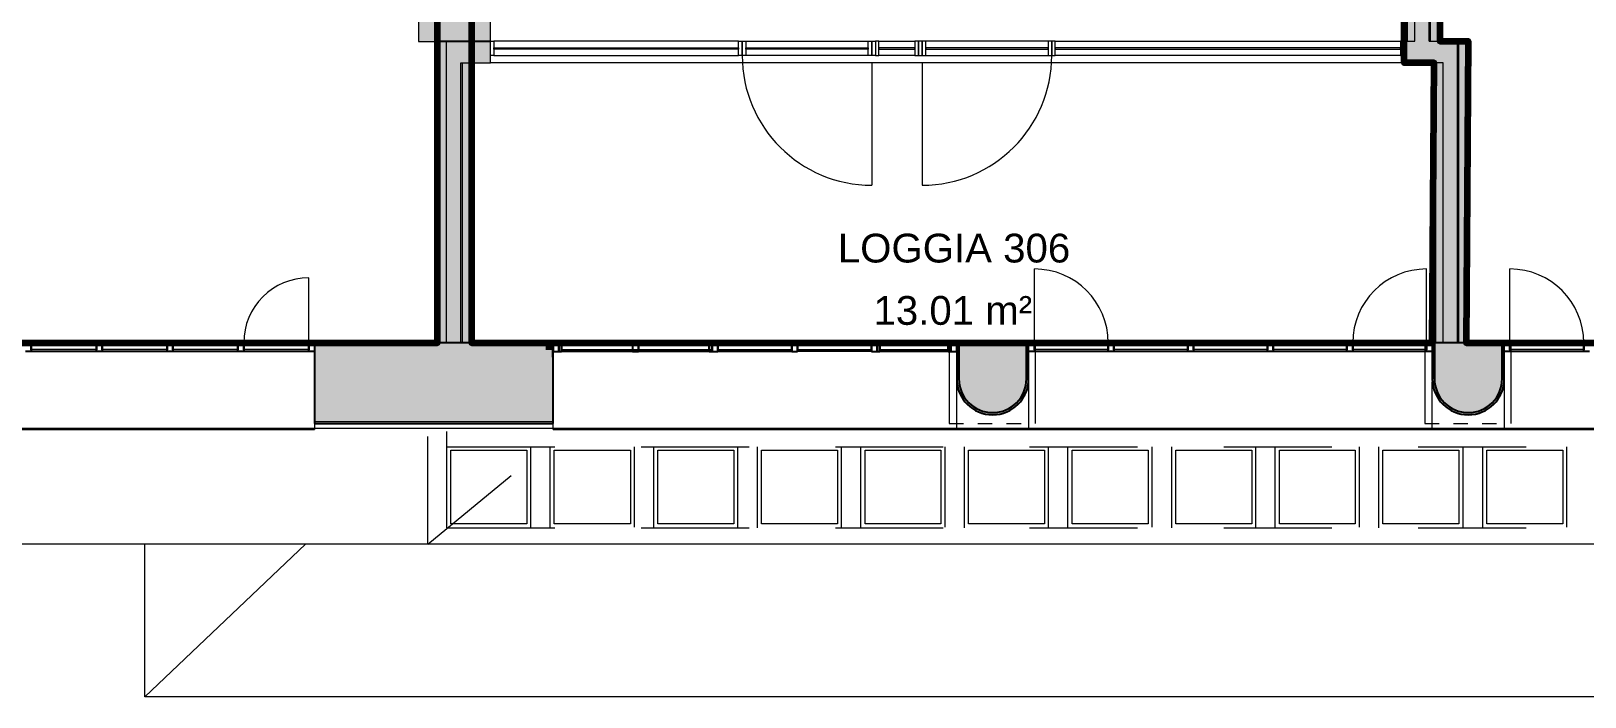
# Model space of a CAD drawing. Header units: metres. Extents: x -227.9 to -140, y 38 to 92.1.
# Drawn here: x -205.37 to -194.58, y 38.01 to 42.64 of the extents above; entities that cross this region are included whole.
import ezdxf

# ---------------------------------------------------------------- set-up
doc = ezdxf.new("R2010")
doc.units = ezdxf.units.M
doc.linetypes.add('JIS_02_0.7', pattern=[1.35, 0.75, -0.6])
doc.linetypes.add('Projeté', pattern=[0.003969, 0.002381, -0.001587])
for name, color, linetype, lineweight in [('A-AREA-IDEN', 7, 'Continuous', 9), ('A-FLOR', 7, 'Continuous', 5), ('A-GLAZ', 7, 'Continuous', 5), ('A-WALL', 7, 'Continuous', 5), ('A-WALL-PATT', 7, 'Continuous', 13), ('I-WALL', 7, 'Continuous', 5), ('Q-SPCQ', 7, 'Continuous', 5), ('S-COLS', 7, 'Continuous', 5)]:
    doc.layers.add(name, color=color, linetype=linetype, lineweight=lineweight)
doc.layers.add('A-DETL', color=94, linetype='Continuous', lineweight=5, true_color=0x00a600)
doc.layers.add('A-DETL-MBND', color=9, linetype='Continuous', lineweight=5, true_color=0xc0c0c0)
doc.layers.add('Chambre', color=40, linetype='Continuous')
doc.styles.add('Arial_1', font='arial.ttf', dxfattribs={"height": 0.2})

msp = doc.modelspace()

# ---------------------------------------------------------------- hatches: boundary and pattern name
at = {"layer": 'A-WALL', "true_color": 0x808080}
h = msp.add_hatch(color=8, dxfattribs=at)
h.paths.add_polyline_path([(-227.865, 39.92), (-226.842, 39.92), (-226.842, 40.47), (-227.865, 40.47), (-227.865, 40.281)])
h.paths.add_polyline_path([(-222.152, 39.92), (-222.152, 40.37), (-222.162, 40.37), (-222.162, 40.42), (-222.202, 40.42), (-222.202, 40.47), (-223.502, 40.47), (-223.502, 39.92)])
h.paths.add_polyline_path([(-207.292, 39.92), (-205.904, 39.92), (-205.904, 40.47), (-207.242, 40.47), (-207.242, 40.42), (-207.282, 40.42), (-207.282, 40.37), (-207.292, 40.37), (-207.292, 40.281)])
h.paths.add_polyline_path([(-203.404, 39.92), (-201.747, 39.92), (-201.747, 40.37), (-201.757, 40.37), (-201.757, 40.42), (-201.797, 40.42), (-201.797, 40.47), (-203.404, 40.47), (-203.404, 40.41)])
h.paths.add_polyline_path([(-192.17, 39.92), (-190.97, 39.92), (-190.97, 40.47), (-192.12, 40.47), (-192.12, 40.42), (-192.16, 40.42), (-192.16, 40.37), (-192.17, 40.37), (-192.17, 40.281)])
h.paths.add_polyline_path([(-188.47, 39.92), (-187.171, 39.92), (-187.171, 40.37), (-187.181, 40.37), (-187.181, 40.42), (-187.221, 40.42), (-187.221, 40.47), (-188.47, 40.47), (-188.47, 40.41)])
h.paths.add_polyline_path([(-169.272, 39.92), (-168.917, 39.92), (-168.917, 40.47), (-170.088, 40.47), (-170.088, 40.42), (-170.128, 40.42), (-170.128, 40.37), (-170.138, 40.37), (-170.138, 39.92)])
h.paths.add_polyline_path([(-166.417, 39.92), (-165.918, 39.92), (-165.918, 40.39), (-165.118, 40.39), (-165.118, 39.92), (-164.82, 39.92), (-164.82, 40.37), (-164.83, 40.37), (-164.83, 40.42), (-164.87, 40.42), (-164.87, 40.47), (-166.417, 40.47), (-166.417, 40.281)])
h.paths.add_polyline_path([(-152.826, 39.92), (-150.359, 39.92), (-150.359, 40.37), (-150.369, 40.37), (-150.369, 40.42), (-150.409, 40.42), (-150.409, 40.47), (-153.119, 40.47), (-153.119, 40.42), (-153.159, 40.42), (-153.159, 40.37), (-153.169, 40.37), (-153.169, 39.92)])
for points in [[(-201.747, 40.37), (-201.747, 40.47), (-201.797, 40.47), (-201.797, 40.42), (-201.757, 40.42), (-201.757, 40.37)], [(-198.692, 39.97), (-198.636, 39.976), (-198.583, 39.994), (-198.536, 40.024), (-198.496, 40.064), (-198.466, 40.111), (-198.448, 40.164), (-198.442, 40.22), (-198.442, 40.47), (-198.457, 40.47), (-198.457, 40.22), (-198.463, 40.166), (-198.48, 40.118), (-198.508, 40.073), (-198.545, 40.036), (-198.59, 40.008), (-198.639, 39.991), (-198.692, 39.985), (-198.744, 39.991), (-198.794, 40.008), (-198.838, 40.036), (-198.875, 40.073), (-198.903, 40.118), (-198.921, 40.167), (-198.927, 40.22), (-198.927, 40.47), (-198.942, 40.47), (-198.942, 40.22), (-198.935, 40.164), (-198.917, 40.111), (-198.887, 40.064), (-198.848, 40.024), (-198.8, 39.994), (-198.747, 39.976)], [(-198.692, 39.985), (-198.639, 39.991), (-198.59, 40.008), (-198.545, 40.036), (-198.508, 40.073), (-198.48, 40.118), (-198.463, 40.167), (-198.457, 40.22), (-198.457, 40.47), (-198.927, 40.47), (-198.927, 40.22), (-198.921, 40.167), (-198.903, 40.118), (-198.874, 40.072), (-198.838, 40.036), (-198.794, 40.008), (-198.744, 39.991)], [(-195.387, 39.97), (-195.331, 39.976), (-195.278, 39.994), (-195.231, 40.024), (-195.191, 40.064), (-195.161, 40.111), (-195.143, 40.164), (-195.137, 40.22), (-195.137, 40.41), (-195.138, 40.41), (-195.138, 40.47), (-195.152, 40.47), (-195.152, 40.22), (-195.158, 40.167), (-195.175, 40.118), (-195.203, 40.073), (-195.24, 40.036), (-195.285, 40.008), (-195.334, 39.991), (-195.387, 39.985), (-195.439, 39.991), (-195.489, 40.008), (-195.533, 40.036), (-195.57, 40.073), (-195.598, 40.118), (-195.616, 40.167), (-195.622, 40.22), (-195.622, 40.47), (-195.637, 40.47), (-195.637, 40.22), (-195.63, 40.164), (-195.612, 40.111), (-195.582, 40.064), (-195.543, 40.024), (-195.495, 39.994), (-195.442, 39.976)], [(-195.387, 39.985), (-195.334, 39.991), (-195.285, 40.008), (-195.24, 40.036), (-195.203, 40.073), (-195.174, 40.121), (-195.158, 40.167), (-195.152, 40.22), (-195.152, 40.47), (-195.622, 40.47), (-195.622, 40.22), (-195.616, 40.167), (-195.598, 40.118), (-195.57, 40.073), (-195.533, 40.036), (-195.489, 40.008), (-195.439, 39.991)]]:
    msp.add_hatch(color=8, dxfattribs=at).paths.add_polyline_path(points)
h = msp.add_hatch(color=8, dxfattribs=at)
h.paths.add_polyline_path([(-227.865, 39.91), (-226.842, 39.91), (-226.842, 39.92), (-227.865, 39.92)])
h.paths.add_polyline_path([(-223.502, 39.91), (-222.152, 39.91), (-222.152, 39.92), (-223.502, 39.92)])
h.paths.add_polyline_path([(-207.097, 39.91), (-205.904, 39.91), (-205.904, 39.92), (-207.292, 39.92), (-207.292, 39.91)])
h.paths.add_polyline_path([(-203.404, 39.91), (-201.747, 39.91), (-201.747, 39.92), (-203.404, 39.92)])
h.paths.add_polyline_path([(-190.97, 39.91), (-190.97, 39.92), (-192.17, 39.92), (-192.17, 39.91)])
h.paths.add_polyline_path([(-188.47, 39.91), (-187.171, 39.91), (-187.171, 39.92), (-188.47, 39.92)])
h.paths.add_polyline_path([(-170.138, 39.91), (-168.917, 39.91), (-168.917, 39.92), (-170.138, 39.92)])
h.paths.add_polyline_path([(-166.417, 39.91), (-165.918, 39.91), (-165.918, 39.92), (-166.417, 39.92)])
h.paths.add_polyline_path([(-164.82, 39.91), (-164.82, 39.92), (-165.118, 39.92), (-165.118, 39.91)])
h.paths.add_polyline_path([(-153.169, 39.91), (-150.359, 39.91), (-150.359, 39.92), (-153.169, 39.92)])
at = {"layer": 'A-WALL-PATT', "lineweight": 5, "true_color": 0xaaaaaa}
for points in [[(-195.649, 42.565), (-195.649, 47.737), (-195.659, 47.737), (-195.659, 42.565)], [(-195.462, 40.47), (-195.452, 40.47), (-195.452, 42.565), (-195.462, 42.565), (-195.462, 40.817)], [(-202.377, 40.47), (-202.377, 42.415), (-202.387, 42.415), (-202.387, 40.47)]]:
    msp.add_hatch(color=253, dxfattribs=at).paths.add_polyline_path(points)
at = {"layer": 'I-WALL', "true_color": 0xaaaaaa}
h = msp.add_hatch(color=253, dxfattribs=at)
h.paths.add_polyline_path([(-195.809, 42.565), (-195.809, 43.049), (-195.822, 43.049), (-195.822, 42.565)])
h.paths.add_polyline_path([(-195.822, 43.064), (-195.809, 43.064), (-195.809, 46.813), (-195.822, 46.813), (-195.822, 43.496)])
h.paths.add_polyline_path([(-195.822, 46.963), (-195.809, 46.963), (-195.809, 47.737), (-195.822, 47.737)])
h = msp.add_hatch(color=253, dxfattribs=at)
h.paths.add_polyline_path([(-195.759, 42.565), (-195.759, 43.049), (-195.809, 43.049), (-195.809, 42.565)])
h.paths.add_polyline_path([(-195.809, 43.064), (-195.759, 43.064), (-195.759, 46.813), (-195.809, 46.813), (-195.809, 43.496)])
h.paths.add_polyline_path([(-195.759, 46.963), (-195.759, 47.737), (-195.809, 47.737), (-195.809, 46.963)])
for points in [[(-195.659, 42.565), (-195.659, 47.737), (-195.759, 47.737), (-195.759, 42.565)], [(-195.599, 42.565), (-195.599, 47.737), (-195.649, 47.737), (-195.649, 42.565)], [(-195.586, 42.565), (-195.586, 47.737), (-195.599, 47.737), (-195.599, 42.565)], [(-202.537, 40.47), (-202.537, 42.565), (-202.55, 42.565), (-202.55, 40.47)], [(-202.487, 40.47), (-202.487, 42.565), (-202.537, 42.565), (-202.537, 40.47)], [(-202.487, 40.47), (-202.387, 40.47), (-202.387, 42.565), (-202.487, 42.565), (-202.487, 41.352)], [(-195.402, 40.47), (-195.402, 42.565), (-195.452, 42.565), (-195.452, 40.47)], [(-195.389, 40.47), (-195.389, 42.565), (-195.402, 42.565), (-195.402, 40.47)], [(-202.327, 40.47), (-202.327, 42.415), (-202.377, 42.415), (-202.377, 40.47)], [(-202.314, 40.47), (-202.314, 42.415), (-202.327, 42.415), (-202.327, 40.47)], [(-195.612, 40.47), (-195.612, 42.415), (-195.625, 42.415), (-195.625, 40.47)], [(-195.562, 40.47), (-195.562, 42.415), (-195.612, 42.415), (-195.612, 40.47), (-195.585, 40.47)], [(-195.462, 40.47), (-195.462, 42.415), (-195.562, 42.415), (-195.562, 40.47)]]:
    msp.add_hatch(color=253, dxfattribs=at).paths.add_polyline_path(points)
h = msp.add_hatch(color=253, dxfattribs=at)
h.paths.add_polyline_path([(-195.562, 42.415), (-195.462, 42.415), (-195.462, 42.565), (-195.832, 42.565), (-195.832, 42.415), (-195.585, 42.415)])
h.paths.add_polyline_path([(-202.327, 42.415), (-202.182, 42.415), (-202.182, 42.565), (-202.387, 42.565), (-202.387, 42.415), (-202.377, 42.415)])
at = {"layer": 'S-COLS', "true_color": 0x808080}
msp.add_hatch(color=8, dxfattribs=at).paths.add_polyline_path([(-202.682, 42.564), (-202.182, 42.564), (-202.182, 43.064), (-202.682, 43.064)])

# ---------------------------------------------------------------- linework, layer by layer
at = {"layer": 'A-DETL', "color": 7, "linetype": 'JIS_02_0.7'}
msp.add_line((-202.616, 39.07), (-202.616, 39.91), dxfattribs=at)
at = {"layer": 'A-DETL', "color": 9, "linetype": 'JIS_02_0.7', "lineweight": 9, "true_color": 0xc0c0c0}
for p, q in [((-202.616, 39.071), (-201.637, 39.878)), ((-202.485, 39.185), (-202.485, 39.853)), ((-202.485, 39.748), (-191.845, 39.748)), ((-201.903, 39.748), (-201.903, 39.189)), ((-201.766, 39.185), (-201.766, 39.748)), ((-201.183, 39.748), (-201.183, 39.189)), ((-201.046, 39.185), (-201.046, 39.748)), ((-200.464, 39.748), (-200.464, 39.189)), ((-200.327, 39.185), (-200.327, 39.748)), ((-199.745, 39.748), (-199.745, 39.189)), ((-199.607, 39.185), (-199.607, 39.748)), ((-199.025, 39.748), (-199.025, 39.189)), ((-198.888, 39.185), (-198.888, 39.748)), ((-198.306, 39.748), (-198.306, 39.189)), ((-198.169, 39.185), (-198.169, 39.748)), ((-197.586, 39.748), (-197.586, 39.189)), ((-197.447, 39.185), (-197.447, 39.748)), ((-196.865, 39.748), (-196.865, 39.189)), ((-196.728, 39.185), (-196.728, 39.748)), ((-196.146, 39.748), (-196.146, 39.189)), ((-196.009, 39.185), (-196.009, 39.748)), ((-195.426, 39.748), (-195.426, 39.189)), ((-195.287, 39.185), (-195.287, 39.748)), ((-194.705, 39.748), (-194.705, 39.189)), ((-202.457, 39.213), (-202.457, 39.723)), ((-202.457, 39.723), (-201.929, 39.723)), ((-201.929, 39.724), (-201.929, 39.213)), ((-201.738, 39.213), (-201.738, 39.723)), ((-201.738, 39.723), (-201.209, 39.723)), ((-201.209, 39.724), (-201.209, 39.213)), ((-201.018, 39.213), (-201.018, 39.723)), ((-201.018, 39.723), (-200.49, 39.723)), ((-200.49, 39.724), (-200.49, 39.213)), ((-200.299, 39.213), (-200.299, 39.723)), ((-200.299, 39.723), (-199.77, 39.723)), ((-199.77, 39.724), (-199.77, 39.213)), ((-199.579, 39.213), (-199.579, 39.723)), ((-199.579, 39.723), (-199.051, 39.723)), ((-199.051, 39.724), (-199.051, 39.213)), ((-198.86, 39.213), (-198.86, 39.723)), ((-198.86, 39.723), (-198.332, 39.723)), ((-198.332, 39.724), (-198.332, 39.213)), ((-198.14, 39.213), (-198.14, 39.723)), ((-198.14, 39.723), (-197.612, 39.723)), ((-197.612, 39.724), (-197.612, 39.213)), ((-197.419, 39.213), (-197.419, 39.723)), ((-197.419, 39.723), (-196.891, 39.723)), ((-196.891, 39.724), (-196.891, 39.213)), ((-196.7, 39.213), (-196.7, 39.723)), ((-196.7, 39.723), (-196.172, 39.723)), ((-196.172, 39.724), (-196.172, 39.213)), ((-195.98, 39.213), (-195.98, 39.723)), ((-195.98, 39.723), (-195.452, 39.723)), ((-195.452, 39.724), (-195.452, 39.213)), ((-195.259, 39.213), (-195.259, 39.723)), ((-195.259, 39.723), (-194.731, 39.723)), ((-194.731, 39.724), (-194.731, 39.213)), ((-201.929, 39.213), (-202.457, 39.213)), ((-201.209, 39.213), (-201.738, 39.213)), ((-200.49, 39.213), (-201.018, 39.213)), ((-199.77, 39.213), (-200.299, 39.213)), ((-199.051, 39.213), (-199.579, 39.213)), ((-198.332, 39.213), (-198.86, 39.213)), ((-197.612, 39.213), (-198.14, 39.213)), ((-196.891, 39.213), (-197.419, 39.213)), ((-196.172, 39.213), (-196.7, 39.213)), ((-195.452, 39.213), (-195.98, 39.213)), ((-194.731, 39.213), (-195.259, 39.213)), ((-202.485, 39.185), (-191.845, 39.185))]:
    msp.add_line(p, q, dxfattribs=at)
at = {"layer": 'A-DETL', "color": 7}
msp.add_line((-151.695, 39.07), (-222.893, 39.07), dxfattribs=at)
at = {"layer": 'A-DETL-MBND', "lineweight": 9}
for p, q in [((-151.695, 39.07), (-222.893, 39.07)), ((-204.583, 38.01), (-204.583, 39.07)), ((-204.583, 38.01), (-203.466, 39.07)), ((-189.813, 38.01), (-204.583, 38.01))]:
    msp.add_line(p, q, dxfattribs=at)
at = {"layer": 'A-FLOR'}
msp.add_line((-195.832, 42.415), (-202.182, 42.415), dxfattribs=at)
at = {"layer": 'A-GLAZ', "lineweight": 13}
for p, q in [((-202.182, 42.465), (-202.182, 42.565)), ((-202.182, 42.565), (-202.157, 42.565)), ((-202.157, 42.565), (-202.157, 42.465)), ((-200.457, 42.465), (-200.457, 42.565)), ((-200.457, 42.565), (-200.432, 42.565)), ((-200.432, 42.565), (-200.407, 42.565)), ((-200.432, 42.465), (-200.432, 42.565)), ((-200.432, 42.565), (-200.432, 42.465)), ((-200.407, 42.565), (-200.407, 42.465)), ((-199.557, 42.565), (-199.532, 42.565)), ((-199.557, 42.465), (-199.557, 42.565)), ((-199.532, 42.565), (-199.532, 42.465)), ((-199.532, 42.565), (-199.507, 42.565)), ((-199.532, 42.465), (-199.532, 42.565)), ((-199.482, 42.565), (-199.507, 42.565)), ((-199.507, 42.565), (-199.507, 42.465)), ((-199.507, 42.565), (-199.507, 42.465)), ((-199.482, 42.465), (-199.482, 42.565)), ((-199.207, 42.565), (-199.232, 42.565)), ((-199.232, 42.565), (-199.232, 42.465)), ((-199.182, 42.565), (-199.207, 42.565)), ((-199.207, 42.565), (-199.207, 42.465)), ((-199.207, 42.465), (-199.207, 42.565)), ((-199.157, 42.565), (-199.182, 42.565)), ((-199.182, 42.565), (-199.182, 42.465)), ((-199.182, 42.465), (-199.182, 42.565)), ((-199.157, 42.465), (-199.157, 42.565)), ((-198.282, 42.565), (-198.307, 42.565)), ((-198.307, 42.565), (-198.307, 42.465)), ((-198.282, 42.465), (-198.282, 42.565)), ((-198.257, 42.565), (-198.282, 42.565)), ((-198.282, 42.565), (-198.282, 42.465)), ((-198.257, 42.465), (-198.257, 42.565)), ((-195.832, 42.565), (-195.857, 42.565)), ((-195.857, 42.565), (-195.857, 42.465)), ((-195.832, 42.465), (-195.832, 42.565)), ((-202.157, 42.465), (-202.182, 42.465)), ((-202.157, 42.52), (-200.457, 42.52)), ((-202.157, 42.51), (-202.157, 42.52)), ((-200.457, 42.51), (-202.157, 42.51)), ((-200.457, 42.52), (-200.457, 42.51)), ((-200.432, 42.465), (-200.457, 42.465)), ((-200.407, 42.465), (-200.432, 42.465)), ((-200.407, 42.51), (-200.407, 42.52)), ((-200.407, 42.52), (-199.557, 42.52)), ((-199.557, 42.51), (-200.407, 42.51)), ((-199.557, 42.52), (-199.557, 42.51)), ((-199.532, 42.465), (-199.557, 42.465)), ((-199.507, 42.465), (-199.532, 42.465)), ((-199.507, 42.465), (-199.482, 42.465)), ((-199.232, 42.52), (-199.482, 42.52)), ((-199.482, 42.52), (-199.482, 42.51)), ((-199.482, 42.51), (-199.232, 42.51)), ((-199.232, 42.51), (-199.232, 42.52)), ((-199.232, 42.465), (-199.207, 42.465)), ((-199.207, 42.465), (-199.182, 42.465)), ((-199.182, 42.465), (-199.157, 42.465)), ((-198.307, 42.52), (-199.157, 42.52)), ((-199.157, 42.52), (-199.157, 42.51)), ((-199.157, 42.51), (-198.307, 42.51)), ((-198.307, 42.51), (-198.307, 42.52)), ((-198.307, 42.465), (-198.282, 42.465)), ((-198.282, 42.465), (-198.257, 42.465)), ((-195.857, 42.52), (-198.257, 42.52)), ((-198.257, 42.52), (-198.257, 42.51)), ((-198.257, 42.51), (-195.857, 42.51)), ((-195.857, 42.51), (-195.857, 42.52)), ((-195.857, 42.465), (-195.832, 42.465))]:
    msp.add_line(p, q, dxfattribs=at)
at = {"layer": 'A-GLAZ'}
for p, q in [((-200.457, 42.565), (-202.157, 42.565)), ((-200.407, 42.565), (-199.557, 42.565)), ((-199.482, 42.565), (-199.232, 42.565)), ((-198.307, 42.565), (-199.157, 42.565)), ((-198.257, 42.565), (-195.857, 42.565)), ((-202.157, 42.465), (-200.457, 42.465)), ((-199.557, 42.465), (-200.407, 42.465)), ((-199.232, 42.465), (-199.482, 42.465)), ((-199.157, 42.465), (-198.307, 42.465)), ((-195.857, 42.465), (-198.257, 42.465)), ((-199.532, 42.415), (-199.532, 41.565)), ((-199.182, 42.415), (-199.182, 41.565))]:
    msp.add_line(p, q, dxfattribs=at)
at = {"layer": 'A-GLAZ', "lineweight": 9}
for p, q in [((-203.444, 40.47), (-203.444, 40.922)), ((-198.402, 40.47), (-198.402, 40.983)), ((-195.677, 40.47), (-195.677, 40.983)), ((-195.098, 40.47), (-195.098, 40.983)), ((-204.92, 40.47), (-205.372, 40.47)), ((-205.372, 40.41), (-204.92, 40.41)), ((-204.428, 40.47), (-204.88, 40.47)), ((-204.88, 40.41), (-204.428, 40.41)), ((-203.936, 40.47), (-204.388, 40.47)), ((-204.388, 40.41), (-203.936, 40.41)), ((-203.444, 40.47), (-203.896, 40.47)), ((-203.896, 40.41), (-203.444, 40.41)), ((-201.194, 40.47), (-201.687, 40.47)), ((-201.687, 40.41), (-201.194, 40.41)), ((-200.661, 40.47), (-201.154, 40.47)), ((-201.154, 40.41), (-200.661, 40.41)), ((-200.088, 40.47), (-200.601, 40.47)), ((-200.601, 40.41), (-200.088, 40.41)), ((-199.535, 40.47), (-200.048, 40.47)), ((-199.535, 40.41), (-200.048, 40.41)), ((-199.475, 40.47), (-199.002, 40.47)), ((-199.475, 40.41), (-199.002, 40.41)), ((-198.995, 40.47), (-198.995, 39.91)), ((-197.889, 40.47), (-198.402, 40.47)), ((-198.402, 40.41), (-197.889, 40.41)), ((-198.395, 39.91), (-198.395, 40.47)), ((-197.336, 40.47), (-197.849, 40.47)), ((-197.849, 40.41), (-197.336, 40.41)), ((-196.783, 40.47), (-197.296, 40.47)), ((-197.296, 40.41), (-196.783, 40.41)), ((-196.23, 40.47), (-196.743, 40.47)), ((-196.743, 40.41), (-196.23, 40.41)), ((-195.677, 40.47), (-196.19, 40.47)), ((-196.19, 40.41), (-195.677, 40.41)), ((-195.69, 40.47), (-195.69, 39.91)), ((-194.585, 40.47), (-195.098, 40.47)), ((-195.098, 40.41), (-194.585, 40.41)), ((-195.09, 39.91), (-195.09, 40.47)), ((-198.942, 40.22), (-198.942, 40.199)), ((-198.442, 40.199), (-198.442, 40.22)), ((-195.637, 40.22), (-195.637, 40.199)), ((-195.138, 40.191), (-195.138, 40.206)), ((-205.904, 39.877), (-203.404, 39.877)), ((-205.904, 39.867), (-203.404, 39.867)), ((-203.404, 39.91), (-203.404, 39.877)), ((-203.404, 39.877), (-203.404, 39.867)), ((-201.747, 39.877), (-201.747, 39.91)), ((-201.747, 39.867), (-201.747, 39.877)), ((-201.747, 39.877), (-198.942, 39.877)), ((-201.747, 39.867), (-198.942, 39.867)), ((-198.942, 39.867), (-198.942, 39.867)), ((-198.442, 39.877), (-195.637, 39.877)), ((-198.442, 39.867), (-195.637, 39.867)), ((-198.442, 39.867), (-198.442, 39.867)), ((-195.637, 39.877), (-195.637, 39.867)), ((-195.138, 39.867), (-195.138, 39.877)), ((-195.138, 39.877), (-192.333, 39.877)), ((-195.138, 39.867), (-192.333, 39.867))]:
    msp.add_line(p, q, dxfattribs=at)
at = {"layer": 'A-GLAZ', "lineweight": 25}
for p, q in [((-205.412, 40.47), (-205.372, 40.47)), ((-205.372, 40.41), (-205.412, 40.41)), ((-205.372, 40.47), (-205.372, 40.41)), ((-205.372, 40.422), (-205.372, 40.458)), ((-205.372, 40.458), (-204.92, 40.458)), ((-204.92, 40.422), (-205.372, 40.422)), ((-204.92, 40.41), (-204.92, 40.47)), ((-204.92, 40.47), (-204.88, 40.47)), ((-204.92, 40.458), (-204.92, 40.422)), ((-204.88, 40.41), (-204.92, 40.41)), ((-204.88, 40.47), (-204.88, 40.41)), ((-204.88, 40.422), (-204.88, 40.458)), ((-204.88, 40.458), (-204.428, 40.458)), ((-204.428, 40.422), (-204.88, 40.422)), ((-204.428, 40.41), (-204.428, 40.47)), ((-204.428, 40.47), (-204.388, 40.47)), ((-204.428, 40.458), (-204.428, 40.422)), ((-204.388, 40.41), (-204.428, 40.41)), ((-204.388, 40.47), (-204.388, 40.41)), ((-204.388, 40.422), (-204.388, 40.458)), ((-204.388, 40.458), (-203.936, 40.458)), ((-203.936, 40.422), (-204.388, 40.422)), ((-203.936, 40.41), (-203.936, 40.47)), ((-203.936, 40.47), (-203.896, 40.47)), ((-203.936, 40.458), (-203.936, 40.422)), ((-203.896, 40.41), (-203.936, 40.41)), ((-203.896, 40.47), (-203.896, 40.41)), ((-203.896, 40.422), (-203.896, 40.458)), ((-203.896, 40.458), (-203.444, 40.458)), ((-203.444, 40.422), (-203.896, 40.422)), ((-203.444, 40.41), (-203.444, 40.47)), ((-203.444, 40.47), (-203.404, 40.47)), ((-203.444, 40.458), (-203.444, 40.422)), ((-203.404, 40.41), (-203.444, 40.41)), ((-203.404, 40.47), (-203.404, 40.41)), ((-201.707, 40.47), (-201.747, 40.47)), ((-201.747, 40.47), (-201.747, 40.41)), ((-201.747, 40.41), (-201.707, 40.41)), ((-201.707, 40.41), (-201.707, 40.47)), ((-201.707, 40.47), (-201.707, 40.41)), ((-201.687, 40.47), (-201.707, 40.47)), ((-201.707, 40.41), (-201.687, 40.41)), ((-201.687, 40.41), (-201.687, 40.47)), ((-200.661, 40.458), (-201.687, 40.458)), ((-201.687, 40.458), (-201.687, 40.422)), ((-201.687, 40.422), (-200.661, 40.422)), ((-201.154, 40.47), (-201.194, 40.47)), ((-201.194, 40.47), (-201.194, 40.41)), ((-201.194, 40.41), (-201.154, 40.41)), ((-201.154, 40.41), (-201.154, 40.47)), ((-200.641, 40.458), (-201.154, 40.458)), ((-201.154, 40.458), (-201.154, 40.422)), ((-201.154, 40.422), (-200.641, 40.422)), ((-200.661, 40.47), (-200.661, 40.41)), ((-200.641, 40.47), (-200.661, 40.47)), ((-200.661, 40.422), (-200.661, 40.458)), ((-200.661, 40.41), (-200.641, 40.41)), ((-200.641, 40.47), (-200.641, 40.41)), ((-200.601, 40.47), (-200.641, 40.47)), ((-200.641, 40.41), (-200.641, 40.47)), ((-200.641, 40.422), (-200.641, 40.458)), ((-200.641, 40.41), (-200.601, 40.41)), ((-200.601, 40.41), (-200.601, 40.47)), ((-200.088, 40.458), (-200.601, 40.458)), ((-200.601, 40.458), (-200.601, 40.422)), ((-200.601, 40.422), (-200.088, 40.422)), ((-200.048, 40.47), (-200.088, 40.47)), ((-200.088, 40.47), (-200.088, 40.41)), ((-200.088, 40.422), (-200.088, 40.458)), ((-200.088, 40.41), (-200.048, 40.41)), ((-200.048, 40.41), (-200.048, 40.47)), ((-199.535, 40.458), (-200.048, 40.458)), ((-200.048, 40.458), (-200.048, 40.422)), ((-200.048, 40.422), (-199.535, 40.422)), ((-199.535, 40.47), (-199.535, 40.41)), ((-199.495, 40.47), (-199.535, 40.47)), ((-199.535, 40.422), (-199.535, 40.458)), ((-199.535, 40.41), (-199.495, 40.41)), ((-199.495, 40.47), (-199.495, 40.41)), ((-199.475, 40.47), (-199.495, 40.47)), ((-199.495, 40.41), (-199.495, 40.47)), ((-199.495, 40.41), (-199.475, 40.41)), ((-199.475, 40.41), (-199.475, 40.47)), ((-199.002, 40.458), (-199.475, 40.458)), ((-199.475, 40.458), (-199.475, 40.422)), ((-199.475, 40.422), (-199.002, 40.422)), ((-198.982, 40.47), (-199.002, 40.47)), ((-199.002, 40.47), (-199.002, 40.41)), ((-199.002, 40.422), (-199.002, 40.458)), ((-199.002, 40.41), (-198.982, 40.41)), ((-198.982, 40.41), (-198.982, 40.47)), ((-198.982, 40.47), (-198.982, 40.41)), ((-198.942, 40.47), (-198.982, 40.47)), ((-198.982, 40.41), (-198.942, 40.41)), ((-198.942, 40.41), (-198.942, 40.47)), ((-198.442, 40.41), (-198.442, 40.47)), ((-198.442, 40.47), (-198.402, 40.47)), ((-198.402, 40.41), (-198.442, 40.41)), ((-198.402, 40.47), (-198.402, 40.41)), ((-198.402, 40.422), (-198.402, 40.458)), ((-198.402, 40.458), (-197.889, 40.458)), ((-197.889, 40.422), (-198.402, 40.422)), ((-197.889, 40.41), (-197.889, 40.47)), ((-197.889, 40.47), (-197.849, 40.47)), ((-197.889, 40.458), (-197.889, 40.422)), ((-197.849, 40.41), (-197.889, 40.41)), ((-197.849, 40.47), (-197.849, 40.41)), ((-197.849, 40.422), (-197.849, 40.458)), ((-197.849, 40.458), (-197.336, 40.458)), ((-197.336, 40.422), (-197.849, 40.422)), ((-197.336, 40.41), (-197.336, 40.47)), ((-197.336, 40.47), (-197.296, 40.47)), ((-197.336, 40.458), (-197.336, 40.422)), ((-197.296, 40.41), (-197.336, 40.41)), ((-197.296, 40.47), (-197.296, 40.41)), ((-197.296, 40.422), (-197.296, 40.458)), ((-197.296, 40.458), (-196.783, 40.458)), ((-196.783, 40.422), (-197.296, 40.422)), ((-196.783, 40.41), (-196.783, 40.47)), ((-196.783, 40.47), (-196.743, 40.47)), ((-196.783, 40.458), (-196.783, 40.422)), ((-196.743, 40.41), (-196.783, 40.41)), ((-196.743, 40.47), (-196.743, 40.41)), ((-196.743, 40.422), (-196.743, 40.458)), ((-196.743, 40.458), (-196.23, 40.458)), ((-196.23, 40.422), (-196.743, 40.422)), ((-196.23, 40.41), (-196.23, 40.47)), ((-196.23, 40.47), (-196.19, 40.47)), ((-196.23, 40.458), (-196.23, 40.422)), ((-196.19, 40.41), (-196.23, 40.41)), ((-196.19, 40.47), (-196.19, 40.41)), ((-196.19, 40.422), (-196.19, 40.458)), ((-196.19, 40.458), (-195.677, 40.458)), ((-195.677, 40.422), (-196.19, 40.422)), ((-195.677, 40.41), (-195.677, 40.47)), ((-195.677, 40.47), (-195.637, 40.47)), ((-195.677, 40.458), (-195.677, 40.422)), ((-195.637, 40.41), (-195.677, 40.41)), ((-195.637, 40.47), (-195.637, 40.41)), ((-195.138, 40.41), (-195.138, 40.47)), ((-195.138, 40.47), (-195.098, 40.47)), ((-195.098, 40.41), (-195.138, 40.41)), ((-195.098, 40.47), (-195.098, 40.41)), ((-195.098, 40.422), (-195.098, 40.458)), ((-195.098, 40.458), (-194.585, 40.458)), ((-194.585, 40.422), (-195.098, 40.422)), ((-194.585, 40.41), (-194.585, 40.47)), ((-194.585, 40.47), (-194.545, 40.47)), ((-194.585, 40.458), (-194.585, 40.422)), ((-194.545, 40.41), (-194.585, 40.41))]:
    msp.add_line(p, q, dxfattribs=at)
at = {"layer": 'A-GLAZ', "linetype": 'Projeté', "lineweight": 9}
for p, q in [((-198.395, 40.47), (-198.995, 40.47)), ((-195.09, 40.47), (-195.69, 40.47)), ((-198.995, 39.91), (-198.395, 39.91)), ((-195.69, 39.91), (-195.09, 39.91))]:
    msp.add_line(p, q, dxfattribs=at)
at = {"layer": 'A-GLAZ'}
for centre, start, end in [((-199.532, 42.465), 180, 270), ((-199.182, 42.465), 270, 0)]:
    msp.add_arc(centre, 0.9, start, end, dxfattribs=at)
at = {"layer": 'A-GLAZ', "lineweight": 9}
for centre, radius, start, end in [((-203.444, 40.47), 0.452, 90, 180), ((-198.402, 40.47), 0.513, 360, 90), ((-195.677, 40.47), 0.513, 90, 180), ((-195.098, 40.47), 0.513, 360, 90)]:
    msp.add_arc(centre, radius, start, end, dxfattribs=at)
at = {"layer": 'A-WALL'}
for p, q in [((-195.659, 42.565), (-195.659, 47.737)), ((-195.649, 42.565), (-195.649, 47.737)), ((-195.599, 42.565), (-195.599, 47.737)), ((-195.759, 42.565), (-195.759, 46.813)), ((-195.809, 42.565), (-195.809, 43.049)), ((-202.537, 40.47), (-202.537, 42.565)), ((-202.487, 40.47), (-202.487, 42.565)), ((-195.822, 42.565), (-195.759, 42.565)), ((-195.659, 42.565), (-195.586, 42.565)), ((-195.462, 40.47), (-195.462, 42.565)), ((-195.452, 40.47), (-195.452, 42.565)), ((-195.402, 40.47), (-195.402, 42.565)), ((-202.387, 40.47), (-202.387, 42.415)), ((-202.387, 42.415), (-202.314, 42.415)), ((-202.377, 40.47), (-202.377, 42.415)), ((-202.327, 40.47), (-202.327, 42.415)), ((-195.562, 42.415), (-195.625, 42.415)), ((-195.612, 40.47), (-195.612, 42.415)), ((-195.562, 40.47), (-195.562, 42.415))]:
    msp.add_line(p, q, dxfattribs=at)
at = {"layer": 'A-WALL', "lineweight": 25}
for p, q in [((-201.797, 40.47), (-203.404, 40.47)), ((-203.404, 40.41), (-203.404, 39.91)), ((-201.747, 40.47), (-201.797, 40.47)), ((-201.747, 40.37), (-201.747, 40.47)), ((-198.927, 40.47), (-198.942, 40.47)), ((-198.942, 40.47), (-198.942, 40.22)), ((-198.457, 40.47), (-198.927, 40.47)), ((-198.927, 40.47), (-198.927, 40.22)), ((-198.927, 40.22), (-198.927, 40.47)), ((-198.457, 40.22), (-198.457, 40.47)), ((-198.442, 40.47), (-198.457, 40.47)), ((-198.457, 40.47), (-198.457, 40.22)), ((-198.442, 40.22), (-198.442, 40.41)), ((-195.622, 40.47), (-195.637, 40.47)), ((-195.637, 40.41), (-195.637, 40.22)), ((-195.152, 40.47), (-195.622, 40.47)), ((-195.622, 40.47), (-195.622, 40.22)), ((-195.622, 40.22), (-195.622, 40.47)), ((-195.152, 40.22), (-195.152, 40.47)), ((-195.138, 40.47), (-195.152, 40.47)), ((-195.152, 40.47), (-195.152, 40.22)), ((-195.137, 40.22), (-195.137, 40.41)), ((-201.747, 39.91), (-201.747, 40.37)), ((-203.404, 39.91), (-201.747, 39.91))]:
    msp.add_line(p, q, dxfattribs=at)
at = {"layer": 'A-WALL', "lineweight": 9}
msp.add_line((-201.747, 39.92), (-203.404, 39.92), dxfattribs=at)
at = {"layer": 'A-WALL', "lineweight": 13}
msp.add_line((-203.404, 39.878), (-201.747, 39.878), dxfattribs=at)
at = {"layer": 'A-WALL', "lineweight": 25}
for centre, radius in [((-198.692, 40.22), 0.25), ((-198.692, 40.22), 0.235), ((-198.692, 40.22), 0.235), ((-195.387, 40.22), 0.25), ((-195.387, 40.22), 0.235), ((-195.387, 40.22), 0.235)]:
    msp.add_arc(centre, radius, 180, 360, dxfattribs=at)
at = {"layer": 'Chambre', "lineweight": 140}
for points in [[(-202.55, 49.614), (-202.682, 49.614), (-202.682, 49.951), (-205.969, 49.951), (-205.969, 48.802), (-205.969, 48.739), (-206.564, 48.739), (-206.564, 40.47), (-202.55, 40.47), (-202.55, 49.614)], [(-195.829, 49.129), (-197.317, 49.129), (-197.364, 49.951), (-202.182, 49.964), (-202.182, 49.614), (-202.314, 49.614), (-202.314, 40.47), (-195.637, 40.47), (-195.625, 42.415), (-195.832, 42.415), (-195.829, 49.129)], [(-191.641, 48.739), (-192.236, 48.739), (-192.236, 49.951), (-193.741, 49.951), (-195.579, 49.951), (-195.586, 42.565), (-195.389, 42.565), (-195.402, 40.47), (-191.641, 40.47), (-191.641, 48.739)]]:
    msp.add_lwpolyline(points, dxfattribs=at)
at = {"layer": 'I-WALL', "lineweight": 13}
for p, q in [((-195.586, 42.565), (-195.586, 47.737)), ((-195.822, 43.049), (-195.822, 42.565)), ((-202.55, 42.565), (-202.55, 40.47)), ((-202.182, 42.565), (-202.55, 42.565)), ((-202.182, 42.415), (-202.182, 42.565)), ((-195.822, 42.565), (-195.832, 42.565)), ((-195.832, 42.565), (-195.832, 42.415)), ((-195.389, 42.565), (-195.586, 42.565)), ((-195.389, 40.47), (-195.389, 42.565)), ((-202.314, 40.47), (-202.314, 42.415)), ((-202.314, 42.415), (-202.182, 42.415)), ((-195.832, 42.415), (-195.625, 42.415)), ((-195.625, 42.415), (-195.625, 40.47)), ((-202.55, 40.47), (-202.314, 40.47)), ((-195.625, 40.47), (-195.389, 40.47))]:
    msp.add_line(p, q, dxfattribs=at)
at = {"layer": 'Q-SPCQ', "color": 9, "lineweight": 9, "true_color": 0xc0c0c0}
for p, q in [((-198.942, 39.877), (-198.942, 40.199)), ((-198.938, 40.172), (-198.942, 40.199)), ((-198.442, 40.199), (-198.446, 40.172)), ((-198.442, 40.199), (-198.442, 39.877)), ((-195.637, 39.877), (-195.637, 40.199)), ((-195.633, 40.172), (-195.637, 40.199)), ((-195.137, 40.199), (-195.141, 40.172)), ((-195.137, 40.199), (-195.137, 39.877)), ((-198.836, 40.016), (-198.841, 40.02)), ((-198.543, 40.02), (-198.548, 40.016)), ((-195.531, 40.016), (-195.536, 40.02)), ((-195.238, 40.02), (-195.243, 40.016)), ((-198.942, 39.867), (-198.942, 39.877)), ((-198.942, 39.877), (-198.442, 39.877)), ((-198.942, 39.867), (-198.442, 39.867)), ((-198.442, 39.877), (-198.442, 39.867)), ((-195.637, 39.867), (-195.637, 39.877)), ((-195.637, 39.877), (-195.137, 39.877)), ((-195.637, 39.867), (-195.137, 39.867)), ((-195.137, 39.877), (-195.137, 39.867))]:
    msp.add_line(p, q, dxfattribs=at)
at = {"layer": 'Q-SPCQ', "color": 9, "lineweight": 9, "true_color": 0xc0c0c0, "flags": 128}
for points in [[(-198.923, 40.124), (-198.931, 40.147), (-198.935, 40.159)], [(-198.899, 40.081), (-198.91, 40.099), (-198.914, 40.105)], [(-198.869, 40.044), (-198.88, 40.055), (-198.882, 40.058)], [(-198.501, 40.059), (-198.504, 40.055), (-198.514, 40.044)], [(-198.469, 40.106), (-198.473, 40.099), (-198.484, 40.08)], [(-198.449, 40.159), (-198.452, 40.147), (-198.461, 40.124)], [(-195.618, 40.124), (-195.626, 40.147), (-195.63, 40.159)], [(-195.594, 40.081), (-195.605, 40.099), (-195.609, 40.106)], [(-195.564, 40.044), (-195.575, 40.055), (-195.577, 40.059)], [(-195.196, 40.059), (-195.199, 40.055), (-195.209, 40.044)], [(-195.164, 40.106), (-195.168, 40.099), (-195.179, 40.081)], [(-195.144, 40.159), (-195.147, 40.147), (-195.156, 40.124)]]:
    msp.add_lwpolyline(points, dxfattribs=at)
at = {"layer": 'S-COLS', "lineweight": 9}
for p, q in [((-202.682, 43.064), (-202.682, 42.564)), ((-202.182, 42.564), (-202.182, 43.064)), ((-202.682, 42.564), (-202.182, 42.564))]:
    msp.add_line(p, q, dxfattribs=at)

# ---------------------------------------------------------------- texts
at = {"layer": 'A-AREA-IDEN', "color": 164, "true_color": 0x0029a5, "style": 'Arial_1'}
for s, p in [('LOGGIA 306', (-199.768, 41.028)), ('13.01 m²', (-199.52, 40.595))]:
    msp.add_text(s, height=0.2, dxfattribs=at).set_placement(p)

doc.saveas('drawing.dxf')
